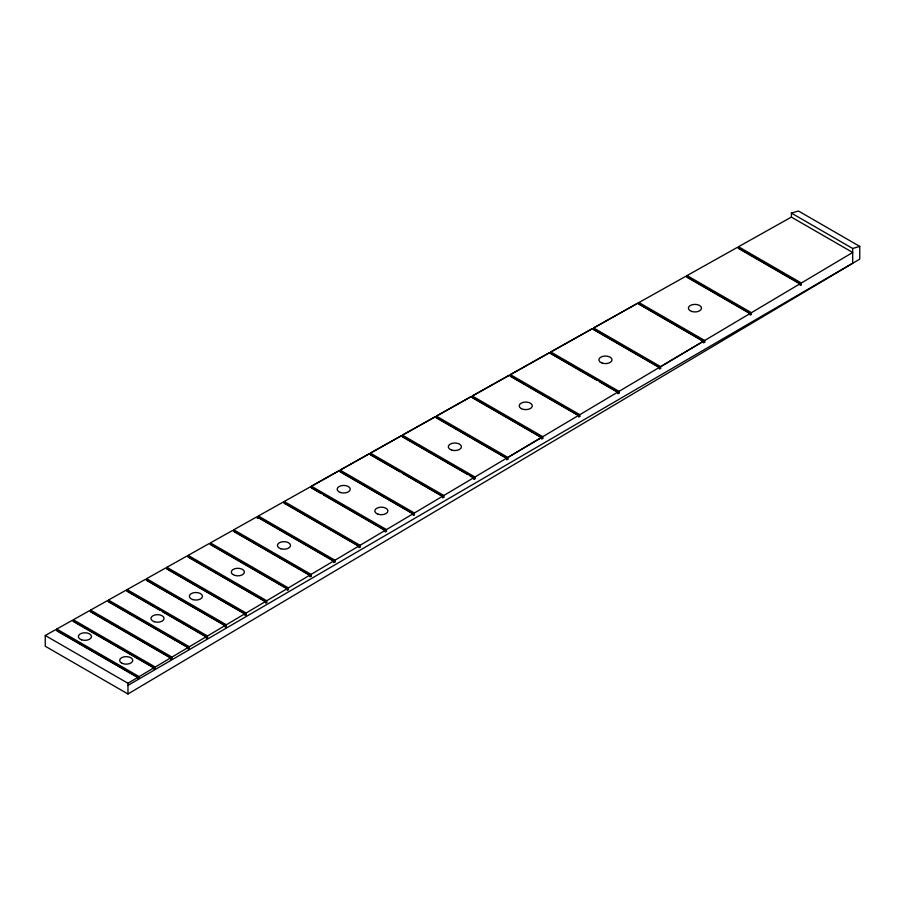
<?xml version="1.0" encoding="UTF-8"?>
<svg xmlns="http://www.w3.org/2000/svg" width="905" height="905" viewBox="0 0 905 905"><rect width="100%" height="100%" fill="white"/><g stroke="black" fill="none" stroke-linecap="round" stroke-linejoin="round"><path stroke-width="1.36" d="M127.967 693.988L127.967 683.264L137.99 677.302L55.578 629.71L45.25 635.502L45.25 646.227L127.967 693.988L859.75 259.124L859.75 246.409L798.448 211.012L791.4 213.094L791.4 217.109L852.691 252.472L801.344 283.016L801.344 284.724L800.201 285.403L800.201 283.684L737.337 247.393L687.053 275.561L687.053 277.281L751.399 314.431L750.268 315.098L750.268 313.39L685.9 276.229L638.953 302.53L638.987 304.261L704.701 342.203L703.558 342.871L703.558 341.162L637.799 303.186L593.601 327.949L593.646 329.692L660.627 368.358L659.485 369.036L659.485 367.317L592.447 328.617L550.772 351.955L550.828 353.708L597.108 380.417M139.132 678.343L139.132 676.623L154.099 667.72L72.162 620.411L56.743 629.054L56.743 630.774L139.132 678.343L137.99 679.01L137.99 677.302M155.241 668.761L155.241 667.053L170.83 657.777L89.38 610.751L73.328 619.755L73.328 621.475L155.241 668.761L154.099 669.44L154.099 667.72M171.961 658.817L171.961 657.098L188.217 647.437L107.288 600.716L90.557 610.094L90.557 611.814L171.961 658.817L170.83 659.496L170.83 657.777M189.36 648.478L189.36 646.77L206.34 636.668L125.942 590.252L108.453 600.06L108.453 601.78L189.36 648.478L188.217 649.157L188.217 647.437M206.34 636.668L206.34 638.387L207.483 637.708L207.483 636L225.232 625.446L145.388 579.347L127.119 589.596L127.119 591.316L159.993 610.298M226.363 626.486L226.363 624.767L244.961 613.714L165.706 567.955L146.565 578.691L146.565 580.41L226.363 626.486L225.232 627.154L225.232 625.446M246.103 614.755L246.103 613.036L265.618 601.44L186.962 556.032L166.882 567.299L166.882 569.019L246.103 614.755L244.961 615.423L244.961 613.714M266.749 602.481L266.749 600.762L287.247 588.578L209.236 543.543L188.138 555.376L188.138 557.095L266.749 602.481L265.618 603.16L265.618 601.44M288.378 589.619L288.378 587.899L309.951 575.082L232.608 530.443L210.413 542.887L210.413 544.606L288.378 589.619L287.247 590.298L287.247 588.578M311.082 576.123L311.082 574.415L333.821 560.896L257.19 516.653L233.773 529.787L233.773 531.495L311.082 576.123L309.951 576.802L309.951 575.082M334.952 561.937L334.952 560.229L358.934 545.975L283.039 502.162L258.355 515.997L258.355 517.717L334.952 561.937L333.821 562.616L333.821 560.896M360.066 547.016L360.066 545.296L385.36 530.262L310.257 486.901L284.204 501.506L284.204 503.214L360.066 547.016L358.934 547.683L358.934 545.975M385.36 530.262L385.36 531.982L386.492 531.303L386.492 529.583L413.257 513.678L338.934 470.77L311.422 486.245L311.422 487.953L321.105 493.553M414.388 514.719L414.388 512.999L442.692 496.189L369.195 453.756L340.099 470.114L340.144 471.856L414.388 514.719L413.257 515.398L413.257 513.678M443.823 495.51L473.813 477.682L401.243 435.791L370.349 453.088L443.823 495.51L443.823 497.23L442.692 497.897L442.692 496.189M473.813 477.682L473.813 479.401L474.944 478.734L474.944 477.014L506.755 458.1L435.169 416.775L402.386 435.124L402.487 436.889L467.693 474.548M542.774 436.685L578.657 415.361L509.21 375.27L472.252 395.971L542.774 436.685L542.774 438.405L541.643 439.083L541.643 437.364L507.886 457.432L507.886 459.14L506.755 459.819L506.755 458.1M578.657 415.361L578.657 417.081L579.788 416.402L579.788 414.694L617.9 392.035L617.9 393.754L619.031 393.075L619.031 391.367L659.485 367.317M704.701 342.203L704.701 340.484L750.268 313.39M751.399 314.431L751.399 312.711L800.201 283.684M127.967 685.402L852.691 263.197L852.691 248.49L791.4 213.094M338.968 470.792L311.422 486.245L386.492 529.583M369.274 453.801L340.144 470.136L414.388 512.999M401.311 435.837L370.45 453.145L370.45 454.864L399.795 471.81M435.237 416.809L402.487 435.181L474.944 477.014M471.098 396.639L436.323 416.108L507.886 457.432L541.71 437.409L471.098 396.639L436.402 416.153L436.402 417.872L507.886 459.14M509.255 375.304L472.32 396.017L472.32 397.725L542.774 438.405M617.957 392.069L549.618 352.622L510.431 374.647L510.431 376.356L579.788 416.402M592.447 328.617L550.828 351.988L619.088 391.39M637.799 303.186L593.646 327.972L660.661 366.672L703.558 341.162L660.627 366.638L660.627 368.358M257.19 518.373L258.355 517.717M549.618 352.622L510.363 374.602L579.788 414.694M801.344 284.724L738.491 248.445L738.491 246.726L791.4 217.087M852.691 248.49L859.75 246.409M738.491 246.726L801.344 283.016M687.053 275.561L751.399 312.711M638.953 302.53L704.701 340.484M599.551 381.831L619.031 393.075M470.114 475.94L474.944 478.734M402.239 473.213L443.823 497.23M323.526 494.945L386.492 531.303M284.204 501.506L360.066 545.296M258.355 515.997L334.952 560.229M233.773 529.787L311.082 574.415M210.413 542.887L288.378 587.899M188.138 555.376L266.749 600.762M166.882 567.299L246.103 613.036M146.565 578.691L226.363 624.767M127.119 589.596L207.483 636M162.425 611.701L207.483 637.708M108.453 600.06L189.36 646.77M90.557 610.094L171.961 657.098M73.328 619.755L155.241 667.053M56.743 629.054L139.132 676.623M45.25 635.502L127.967 683.264M81.586 639.824A6.573 3.79 0 0 0 91.484 636.577A6.573 3.79 0 0 0 81.676 633.251A6.573 3.79 0 0 0 81.586 639.824M691.669 311.444A6.573 3.79 0 0 0 701.522 308.152A6.573 3.79 0 0 0 691.669 304.872A6.573 3.79 0 0 0 691.669 311.444M602.176 363.109A6.573 3.79 0 0 0 612.029 359.828A6.573 3.79 0 0 0 602.176 356.536A6.573 3.79 0 0 0 602.176 363.109M521.427 408.687A6.573 3.79 0 0 0 532.197 406.583A6.573 3.79 0 0 0 523.644 402.25A6.573 3.79 0 0 0 521.427 408.687M451.572 450.057A6.573 3.79 0 0 0 461.426 446.776A6.573 3.79 0 0 0 451.572 443.495A6.573 3.79 0 0 0 451.572 450.057M340.427 492.49A6.573 3.79 0 0 0 350.28 489.209A6.573 3.79 0 0 0 340.427 485.928A6.573 3.79 0 0 0 340.427 492.49M378.075 514.221A6.573 3.79 0 0 0 387.928 510.94A6.573 3.79 0 0 0 378.075 507.66A6.573 3.79 0 0 0 378.075 514.221M280.686 548.724A6.573 3.79 0 0 0 290.528 545.432A6.573 3.79 0 0 0 280.686 542.152A6.573 3.79 0 0 0 280.686 548.724M154.246 621.724A6.573 3.79 0 0 0 164.088 618.432A6.573 3.79 0 0 0 154.246 615.151A6.573 3.79 0 0 0 154.246 621.724M121.881 663.241A6.573 3.79 0 0 0 132.65 661.125A6.573 3.79 0 0 0 124.098 656.804A6.573 3.79 0 0 0 121.881 663.241M234.565 575.354A6.573 3.79 0 0 0 244.407 572.062A6.573 3.79 0 0 0 234.565 568.781A6.573 3.79 0 0 0 234.565 575.354M192.618 599.562A6.573 3.79 0 0 0 202.471 596.282A6.573 3.79 0 0 0 192.618 593.001A6.573 3.79 0 0 0 192.618 599.562"/></g></svg>
